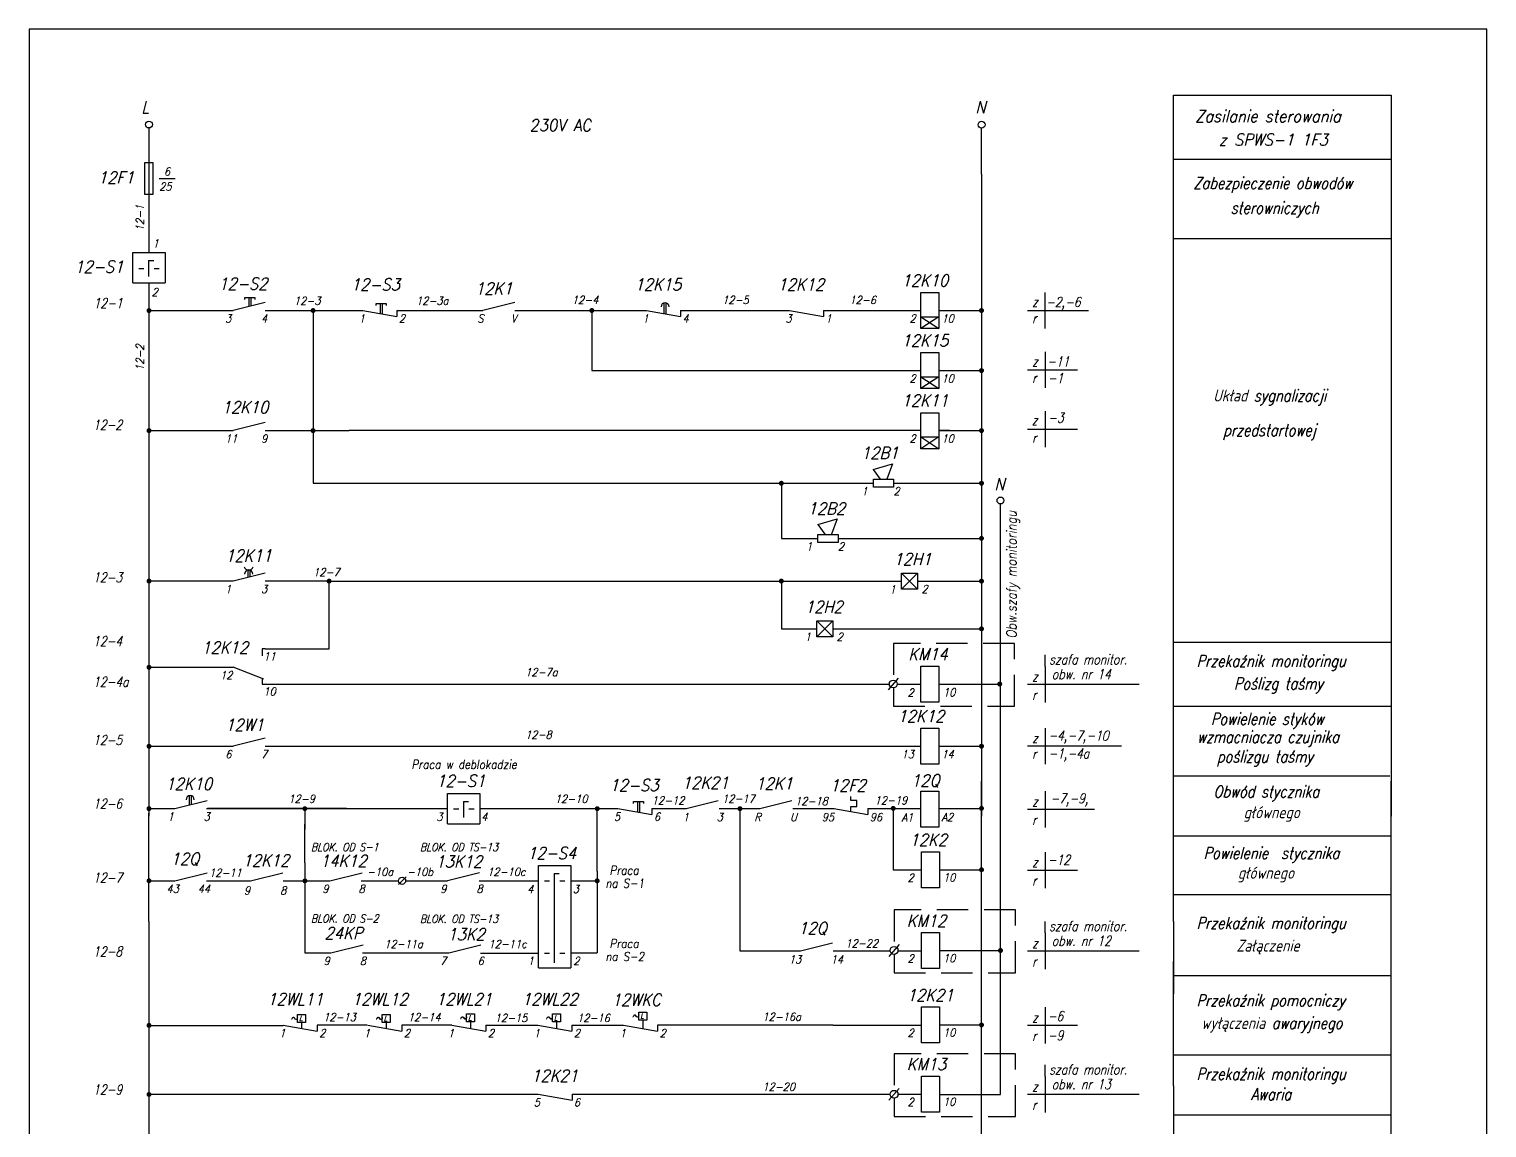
# Model space of a CAD drawing. Extents: x 0 to 1342, y 0 to 420.
# Drawn here: x 0 to 295, y 197.7 to 420 of the extents above; entities that cross this region are included whole.
import ezdxf

# ---------------------------------------------------------------- set-up
doc = ezdxf.new("R2010")
doc.units = 0
doc.header["$MEASUREMENT"] = 0
doc.linetypes.add('DASHED2', pattern=[9.525, 6.35, -3.175])
doc.layers.get('0').update_dxf_attribs({"linetype": 'CONTINUOUS'})
doc.layers.add('STYKI', color=4, linetype='CONTINUOUS')
doc.styles.add('ROMAND', font='romand', dxfattribs={"width": 0.9, "oblique": 15, "height": 3.5})
doc.styles.add('ROMANS', font='romans', dxfattribs={"width": 0.9, "oblique": 15})

msp = doc.modelspace()

# ---------------------------------------------------------------- linework, layer by layer
at = {"color": 7}
for p, q in [((231.61, 406.66), (275.61, 406.66)), ((231.61, 295.93), (231.61, 406.66)), ((275.61, 406.66), (275.61, 295.93)), ((192.73, 390.65), (192.73, 399.99)), ((231.61, 393.66), (275.61, 393.66)), ((26.3, 389.76), (29.54, 389.76)), ((231.61, 377.66), (275.61, 377.66)), ((24.17, 373.19), (25.2, 373.19)), ((24.17, 373.19), (24.17, 369.95)), ((22.2, 371.57), (23.23, 371.57)), ((25.29, 371.57), (26.32, 371.57)), ((205.58, 366.71), (205.58, 359.4)), ((24.25, 363.06), (41.26, 363.06)), ((43.67, 365.67), (45.7, 365.67)), ((43.67, 365.27), (43.67, 365.67)), ((44.48, 365.67), (44.48, 363.87)), ((44.89, 365.67), (44.89, 363.97)), ((45.7, 365.67), (45.7, 365.27)), ((47.74, 363.06), (67.51, 363.06)), ((57.46, 363.06), (57.46, 328.11)), ((67.51, 363.06), (67.51, 363.06)), ((70.21, 364.5), (72.24, 364.5)), ((70.21, 364.09), (70.21, 364.5)), ((71.02, 364.5), (71.02, 362.47)), ((71.43, 364.5), (71.43, 362.36)), ((72.24, 364.5), (72.24, 364.09)), ((74.39, 363.06), (74.39, 361.85)), ((74.39, 363.06), (91.84, 363.06)), ((98.31, 363.06), (124.92, 363.06)), ((113.87, 363.06), (113.87, 350.91)), ((124.92, 363.06), (124.92, 363.06)), ((128.46, 364.59), (128.46, 362.44)), ((128.87, 364.6), (128.87, 362.36)), ((131.8, 363.06), (131.8, 361.85)), ((131.8, 363.06), (153.85, 363.06)), ((160.74, 363.06), (160.74, 361.85)), ((160.74, 363.06), (180.43, 363.06)), ((184.07, 363.06), (192.73, 363.06)), ((184.07, 363.06), (186.25, 363.06)), ((202.03, 363.09), (212.13, 363.09)), ((210.76, 363.09), (214.4, 363.09)), ((184.07, 361.81), (180.43, 359.4)), ((180.46, 361.81), (184.07, 359.4)), ((180.46, 361.81), (184.07, 361.81)), ((205.61, 354.69), (205.61, 347.39)), ((202.06, 351.08), (212.13, 351.08)), ((113.87, 350.91), (180.43, 350.91)), ((184.07, 349.66), (180.43, 347.25)), ((180.46, 349.66), (184.07, 349.66)), ((180.46, 349.66), (184.07, 347.25)), ((184.07, 350.91), (192.73, 350.91)), ((184.07, 350.91), (186.1, 350.91)), ((205.61, 342.69), (205.61, 335.39)), ((24.25, 338.76), (41.26, 338.76)), ((47.74, 338.76), (64.75, 338.76)), ((102.82, 338.76), (64.75, 338.76)), ((180.43, 338.76), (102.82, 338.76)), ((184.07, 337.51), (180.43, 335.1)), ((180.46, 337.51), (184.07, 335.1)), ((180.46, 337.51), (184.07, 337.51)), ((186.25, 338.76), (184.07, 338.76)), ((184.07, 338.76), (192.73, 338.76)), ((202.06, 339.08), (212.13, 339.08)), ((170.8, 330.88), (174.74, 332.01)), ((170.8, 330.88), (172.2, 328.91)), ((174.74, 332.01), (173.58, 328.91)), ((57.46, 328.11), (102.82, 328.11)), ((102.82, 328.11), (170.86, 328.11)), ((152.23, 328.11), (152.23, 316.96)), ((174.91, 328.11), (192.73, 328.11)), ((174.91, 328.11), (176.53, 328.11)), ((159.6, 319.75), (163.54, 320.88)), ((159.6, 319.75), (161, 317.78)), ((163.54, 320.88), (162.38, 317.78)), ((152.23, 316.96), (159.64, 316.96)), ((163.69, 316.96), (192.73, 316.96)), ((44.25, 310.53), (44.25, 309.04)), ((44.65, 310.54), (44.65, 309.14)), ((176.53, 309.93), (179.77, 306.69)), ((179.77, 309.93), (176.53, 306.69)), ((41.26, 308.31), (24.25, 308.31)), ((60.7, 308.31), (47.74, 308.31)), ((60.7, 294.59), (60.7, 308.31)), ((60.7, 308.31), (176.53, 308.31)), ((152.23, 308.31), (152.23, 298.66)), ((179.77, 308.31), (180.58, 308.31)), ((179.77, 308.31), (182.2, 308.31)), ((180.58, 308.31), (192.73, 308.31)), ((152.23, 298.66), (157.9, 298.66)), ((156.14, 298.66), (159.38, 298.66)), ((157.9, 298.66), (159.38, 298.66)), ((159.38, 300.28), (162.62, 297.04)), ((162.62, 300.28), (159.38, 297.04)), ((162.62, 298.66), (192.73, 298.66)), ((231.61, 295.93), (275.61, 295.93)), ((231.61, 260.76), (231.61, 295.93)), ((275.61, 295.93), (275.61, 260.76)), ((47.74, 294.59), (60.7, 294.59)), ((24.25, 290.87), (41.26, 290.87)), ((205.61, 291.06), (205.61, 283.75)), ((47.14, 287.47), (174.08, 287.47)), ((175.89, 288.68), (173.84, 286.28)), ((175.68, 287.47), (180.43, 287.47)), ((184.07, 287.47), (196.17, 287.47)), ((184.07, 287.47), (186.25, 287.47)), ((202.06, 287.44), (212.13, 287.44)), ((231.61, 283.02), (275.61, 283.02)), ((205.61, 278.58), (205.61, 271.27)), ((24.25, 274.89), (41.26, 274.89)), ((47.74, 274.89), (180.43, 274.89)), ((184.07, 274.89), (192.73, 274.89)), ((184.07, 274.89), (186.25, 274.89)), ((202.06, 274.96), (221.07, 274.96)), ((231.7, 268.88), (275.34, 268.88)), ((192.73, 140), (192.73, 267.81)), ((205.61, 265.77), (205.61, 258.46)), ((275.61, 70.22), (275.61, 267.81)), ((32.4, 264.85), (32.4, 262.99)), ((32.8, 264.87), (32.8, 263.09)), ((87.87, 263.74), (87.87, 260.5)), ((87.87, 263.74), (88.9, 263.74)), ((122.32, 263.32), (122.32, 263.72)), ((122.32, 263.72), (124.35, 263.72)), ((123.13, 263.72), (123.13, 261.56)), ((123.54, 263.72), (123.54, 261.49)), ((124.35, 263.72), (124.35, 263.32)), ((166.32, 263.88), (166.32, 264.69)), ((167.53, 263.88), (166.32, 263.88)), ((166.32, 261.67), (166.32, 262.67)), ((166.32, 262.67), (167.53, 262.67)), ((167.53, 263.07), (167.53, 263.88)), ((167.53, 262.67), (167.53, 263.07)), ((24.25, 262.26), (29.49, 262.26)), ((24.25, 239.4), (24.25, 261.32)), ((35.89, 262.26), (68.19, 262.26)), ((36.04, 262.26), (64.24, 262.26)), ((64.24, 262.26), (36.09, 262.26)), ((55.79, 261.85), (55.79, 258.02)), ((68.19, 262.26), (75.88, 262.26)), ((75.88, 262.26), (84.68, 262.26)), ((85.91, 262.25), (86.94, 262.25)), ((89, 262.25), (90.03, 262.25)), ((91.23, 262.26), (114.91, 262.26)), ((102.84, 262.26), (119.15, 262.26)), ((114.96, 252.75), (114.96, 262.26)), ((126.04, 262.26), (126.04, 261.05)), ((169.71, 262.28), (169.71, 261.06)), ((174.86, 262.26), (174.86, 249.9)), ((202.06, 262.15), (215.6, 262.15)), ((231.61, 239.4), (231.61, 261.32)), ((55.79, 251.27), (55.79, 259.14)), ((231.61, 256.75), (275.61, 256.75)), ((55.79, 251.27), (55.79, 233.06)), ((114.96, 249.64), (114.96, 252.75)), ((205.61, 253.46), (205.61, 246.15)), ((106.26, 249.14), (106.26, 231.09)), ((106.26, 249.14), (107.29, 249.14)), ((114.96, 249.64), (114.96, 233.06)), ((174.86, 249.9), (180.58, 249.9)), ((184.23, 249.9), (192.73, 249.9)), ((184.23, 249.9), (185.58, 249.9)), ((202.06, 249.84), (212.13, 249.84)), ((24.25, 247.66), (29.49, 247.66)), ((28.6, 247.66), (29.49, 247.66)), ((35.89, 247.66), (44.8, 247.66)), ((44.82, 247.66), (44.8, 247.66)), ((51.42, 247.66), (60.83, 247.66)), ((67.18, 247.66), (71.45, 247.66)), ((71.45, 247.66), (74.77, 247.66)), ((76.2, 247.66), (84.66, 247.66)), ((91.1, 247.65), (103.07, 247.65)), ((104.3, 247.65), (105.33, 247.65)), ((107.39, 247.65), (108.42, 247.65)), ((109.62, 247.66), (114.96, 247.66)), ((231.61, 244.9), (275.61, 244.9)), ((205.61, 237.1), (205.61, 229.79)), ((55.79, 233.06), (61.08, 233.06)), ((67.43, 233.06), (71.7, 233.06)), ((71.7, 233.06), (84.9, 233.06)), ((91.35, 233.05), (103.07, 233.05)), ((109.62, 233.06), (114.96, 233.06)), ((109.87, 233.06), (114.96, 233.06)), ((176.04, 234.76), (173.99, 232.37)), ((184.23, 233.55), (196.32, 233.55)), ((202.06, 233.48), (212.13, 233.48)), ((104.3, 233.04), (105.33, 233.04)), ((107.39, 233.04), (108.42, 233.04)), ((231.61, 206.17), (231.61, 231.3)), ((231.61, 228.52), (275.61, 228.52)), ((205.61, 222.06), (205.61, 214.75)), ((55.14, 219.02), (55.14, 217.75)), ((68.41, 218.46), (58.28, 218.46)), ((58.28, 218.46), (58.28, 217.24)), ((72.28, 219), (72.28, 217.74)), ((75.42, 218.44), (75.42, 217.23)), ((85.55, 218.44), (75.42, 218.44)), ((89.35, 219.12), (89.35, 217.77)), ((92.43, 218.44), (92.43, 217.23)), ((92.43, 218.44), (102.93, 218.44)), ((106.73, 219.12), (106.73, 217.77)), ((109.81, 218.44), (120.31, 218.44)), ((109.81, 218.44), (109.81, 217.23)), ((124.2, 219.48), (124.2, 217.75)), ((127.19, 218.44), (127.19, 217.23)), ((141.7, 218.44), (127.19, 218.44)), ((184.23, 218.49), (185.58, 218.49)), ((184.23, 218.49), (192.73, 218.49)), ((202.06, 218.44), (212.13, 218.44)), ((231.61, 212.43), (275.61, 212.43)), ((24.25, 209.87), (24.25, 197.77)), ((205.61, 208.08), (205.61, 200.77)), ((109.92, 204.46), (109.92, 203.24)), ((176.04, 205.65), (173.99, 203.25)), ((184.23, 204.44), (196.57, 204.44)), ((202.06, 204.46), (212.13, 204.46)), ((231.61, 206.17), (231.61, 195)), ((231.61, 200.29), (275.61, 200.29))]:
    msp.add_line(p, q, dxfattribs=at)
for p, q in [((196.55, 204.44), (196.55, 323.97)), ((47.74, 294.59), (47.14, 294.59)), ((47.14, 294.59), (47.14, 293.21)), ((205.61, 291.06), (205.61, 293.37)), ((47.14, 288.6), (47.14, 287.47)), ((212.13, 287.44), (224.67, 287.44)), ((126.04, 262.26), (133, 262.26)), ((139.65, 262.26), (147.87, 262.26)), ((143.85, 262.26), (143.85, 233.48)), ((154.52, 262.26), (162.93, 262.26)), ((169.71, 262.26), (180.43, 262.26)), ((184.07, 262.26), (192.73, 262.26)), ((76.27, 248.46), (74.76, 246.92)), ((24.25, 239.4), (24.25, 224.79)), ((205.61, 237.1), (205.61, 239.41)), ((231.61, 239.4), (231.61, 224.82)), ((143.85, 233.48), (156.09, 233.48)), ((162.74, 233.48), (174.23, 233.48)), ((175.82, 233.48), (180.58, 233.48)), ((212.13, 233.48), (224.67, 233.48)), ((24.25, 218.4), (51.38, 218.4)), ((162.74, 218.44), (141.73, 218.44)), ((162.74, 218.44), (180.58, 218.44)), ((205.61, 208.08), (205.61, 210.39)), ((24.25, 204.46), (103.04, 204.46)), ((109.92, 204.46), (174.23, 204.46)), ((175.83, 204.46), (180.58, 204.46)), ((212.13, 204.46), (224.67, 204.46))]:
    msp.add_line(p, q)
for points in [[(23.44, 386.55), (23.44, 393.03), (25.06, 393.03), (25.06, 386.55)], [(180.43, 359.4), (180.43, 366.69), (184.07, 366.69), (184.07, 359.4)], [(180.43, 347.25), (180.43, 354.54), (184.07, 354.54), (184.07, 347.25)], [(180.43, 335.1), (180.43, 342.39), (184.07, 342.39), (184.07, 335.1)], [(170.86, 327.3), (170.86, 328.92), (174.91, 328.92), (174.91, 327.3)], [(159.64, 316.15), (159.64, 317.77), (163.69, 317.77), (163.69, 316.15)], [(176.53, 306.69), (176.53, 309.93), (179.77, 309.93), (179.77, 306.69)], [(159.38, 297.04), (159.38, 300.28), (162.62, 300.28), (162.62, 297.04)], [(180.43, 283.81), (180.43, 291.1), (184.07, 291.1), (184.07, 283.81)], [(180.43, 271.23), (180.43, 278.52), (184.07, 278.52), (184.07, 271.23)], [(180.43, 258.5), (180.43, 265.79), (184.07, 265.79), (184.07, 258.5)], [(180.58, 246.25), (180.58, 253.54), (184.23, 253.54), (184.23, 246.25)], [(180.58, 229.89), (180.58, 237.18), (184.23, 237.18), (184.23, 229.89)], [(180.58, 229.89), (180.58, 237.18), (184.23, 237.18), (184.23, 229.89)], [(180.58, 214.85), (180.58, 222.14), (184.23, 222.14), (184.23, 214.85)], [(54.33, 219.02), (54.33, 220.64), (55.95, 220.64), (55.95, 219.02)], [(71.47, 219), (71.47, 220.62), (73.09, 220.62), (73.09, 219)], [(88.54, 219.12), (88.54, 220.74), (90.16, 220.74), (90.16, 219.12)], [(105.92, 219.12), (105.92, 220.74), (107.54, 220.74), (107.54, 219.12)], [(123.39, 219.48), (123.39, 221.1), (125.01, 221.1), (125.01, 219.48)], [(180.58, 200.87), (180.58, 208.16), (184.23, 208.16), (184.23, 200.87)], [(180.58, 200.87), (180.58, 208.16), (184.23, 208.16), (184.23, 200.87)]]:
    msp.add_lwpolyline(points, close=True, dxfattribs=at)
for points in [[(20.97, 368.66), (20.97, 374.81), (27.53, 374.81)], [(27.53, 374.81), (27.53, 368.66)], [(20.97, 368.66), (27.53, 368.66)], [(84.68, 259.21), (84.68, 265.36), (91.23, 265.36)], [(91.23, 265.36), (91.23, 259.21)], [(84.68, 259.22), (91.23, 259.22)], [(103.07, 230.04), (103.07, 250.76), (109.62, 250.76)], [(109.62, 250.76), (109.62, 230.04)], [(103.07, 230.04), (109.62, 230.04)]]:
    msp.add_lwpolyline(points, dxfattribs=at)
at = {"color": 7, "const_width": 0.5}
for points in [[(24, 363.06, 1), (24.5, 363.06, 1)], [(57.21, 363.06, 1), (57.71, 363.06, 1)], [(113.62, 363.06, 1), (114.12, 363.06, 1)], [(192.48, 363.06, 1), (192.98, 363.06, 1)], [(192.48, 350.91, 1), (192.98, 350.91, 1)], [(24, 338.76, 1), (24.5, 338.76, 1)], [(57.21, 338.76, 1), (57.71, 338.76, 1)], [(192.48, 338.76, 1), (192.98, 338.76, 1)], [(151.98, 328.11, 1), (152.48, 328.11, 1)], [(192.48, 328.11, 1), (192.98, 328.11, 1)], [(192.48, 316.96, 1), (192.98, 316.96, 1)], [(24, 308.31, 1), (24.5, 308.31, 1)], [(60.45, 308.31, 1), (60.95, 308.31, 1)], [(151.98, 308.31, 1), (152.48, 308.31, 1)], [(192.48, 308.31, 1), (192.98, 308.31, 1)], [(192.48, 298.66, 1), (192.98, 298.66, 1)], [(24, 290.87, 1), (24.5, 290.87, 1)], [(196.17, 287.47, 1), (196.67, 287.47, 1)], [(24, 274.89, 1), (24.5, 274.89, 1)], [(192.48, 274.89, 1), (192.98, 274.89, 1)], [(24, 262.26, 1), (24.5, 262.26, 1)], [(55.54, 262.26, 1), (56.04, 262.26, 1)], [(114.71, 262.26, 1), (115.21, 262.26, 1)], [(143.6, 262.26, 1), (144.1, 262.26, 1)], [(174.61, 262.32, 1), (175.11, 262.32, 1)], [(192.48, 262.32, 1), (192.98, 262.32, 1)], [(24, 247.66, 1), (24.5, 247.66, 1)], [(55.56, 247.65, 1), (56.06, 247.65, 1)], [(114.71, 247.66, 1), (115.21, 247.66, 1)], [(192.48, 249.9, 1), (192.98, 249.9, 1)], [(196.32, 233.55, 1), (196.82, 233.55, 1)], [(24, 218.4, 1), (24.5, 218.4, 1)], [(192.48, 218.49, 1), (192.98, 218.49, 1)], [(24, 204.42, 1), (24.5, 204.42, 1)]]:
    msp.add_lwpolyline(points, format="xyb", close=True, dxfattribs=at)
at = {"linetype": 'DASHED2'}
for points in [[(174.91, 286.69), (174.91, 282.99), (199.44, 282.99), (199.44, 295.68), (174.91, 295.68), (174.91, 288.29)], [(175.06, 232.78), (175.06, 229.07), (199.59, 229.07), (199.59, 241.76), (175.06, 241.76), (175.06, 234.37)], [(175.06, 203.66), (175.06, 199.96), (199.59, 199.96), (199.59, 212.65), (175.06, 212.65), (175.06, 205.26)]]:
    msp.add_lwpolyline(points, dxfattribs=at)
at = {"color": 7}
for centre, radius in [((24.24, 400.7), 0.7), ((192.74, 400.66), 0.7), ((196.57, 324.62), 0.7), ((174.88, 287.49), 0.8), ((175.03, 233.58), 0.8), ((175.03, 204.46), 0.8)]:
    msp.add_circle(centre, radius, dxfattribs=at)
msp.add_circle((75.48, 247.66), 0.715)
for centre, radius, start, end in [((128.69, 363.81), 0.81, 0, 180), ((44.43, 311.44), 0.921, 195.8066, 344.1934), ((44.41, 309.73), 0.831, 0, 180), ((32.58, 264.06), 0.831, 0, 180)]:
    msp.add_arc(centre, radius, start, end, dxfattribs=at)
at = {"layer": 'STYKI', "color": 7}
for p, q in [((295, 420), (0, 420)), ((0, 420), (0, 0)), ((295, 0), (295, 420)), ((24.25, 399.99), (24.25, 374.81)), ((192.73, 390.65), (192.73, 274.89)), ((24.25, 368.73), (24.25, 274.89)), ((47.74, 364.68), (41.26, 363.06)), ((67.51, 363.06), (74.39, 361.85)), ((98.31, 364.68), (91.83, 363.06)), ((124.92, 363.06), (131.8, 361.85)), ((153.85, 363.06), (160.74, 361.85)), ((47.74, 340.38), (41.26, 338.76)), ((47.74, 309.93), (41.26, 308.31)), ((47.49, 288.46), (41.26, 290.87)), ((24.25, 274.89), (24.25, 260.76)), ((47.74, 276.51), (41.26, 274.89)), ((192.73, 274.89), (192.73, 260.76)), ((29.49, 262.26), (36.04, 263.9)), ((132.99, 262.26), (139.47, 263.88)), ((147.86, 262.26), (154.34, 263.88)), ((119.15, 262.26), (126.04, 261.05)), ((162.83, 262.28), (169.71, 261.06)), ((29.49, 247.66), (36.04, 249.3)), ((44.82, 247.66), (51.36, 249.3)), ((60.82, 247.66), (67.37, 249.29)), ((84.66, 247.69), (91.14, 249.31)), ((61.07, 233.06), (67.62, 234.69)), ((84.91, 233.09), (91.39, 234.71)), ((156.08, 233.47), (162.56, 235.09)), ((24.25, 231.28), (24.25, 209.87)), ((51.4, 218.46), (58.28, 217.24)), ((68.54, 218.44), (75.42, 217.23)), ((85.55, 218.44), (92.43, 217.23)), ((102.93, 218.44), (109.81, 217.23)), ((120.31, 218.44), (127.19, 217.23)), ((103.04, 204.46), (109.92, 203.24)), ((24.25, 200.56), (24.25, 140))]:
    msp.add_line(p, q, dxfattribs=at)

# ---------------------------------------------------------------- texts
at = {"color": 7}
for s, height, style, oblique, width, p in [('L', 2.43, 'ROMAND', 15, 0.9, (22.68, 402.97)), ('N', 2.43, 'ROMAND', 15, 0.9, (191.46, 402.97)), ('230V AC', 2.43, 'ROMAND', 10, 0.9, (101.3, 399.35)), ('Zasilanie sterowania', 2.4, 'ROMANS', 15, 0.9, (235.99, 401.19)), ('z SPWS-1 1F3', 2.4, 'ROMANS', 15, 0.9, (240.78, 396.44)), ('12F1', 2.43, 'ROMAND', 15, 0.9, (13.91, 388.76)), ('6', 1.62, 'ROMANS', 15, 0.9, (27.28, 390.39)), ('Zabezpieczenie obwodów', 2.4, 'ROMANS', 15, 0.8, (235.61, 387.66)), ('25', 1.62, 'ROMANS', 15, 0.9, (26.3, 387.33)), ('sterowniczych', 2.4, 'ROMANS', 15, 0.8, (243.17, 382.66)), ('1', 1.62, 'ROMANS', 15, 0.9, (24.96, 375.84)), ('12-S1', 2.43, 'ROMAND', 15, 0.9, (9.13, 370.72)), ('12-S2', 2.43, 'ROMAND', 15, 0.9, (38.28, 367.28)), ('12-S3', 2.43, 'ROMAND', 15, 0.9, (65.08, 367.11)), ('12K15', 2.43, 'ROMAND', 15, 0.9, (122.49, 367.11)), ('12K12', 2.43, 'ROMAND', 15, 0.9, (151.42, 367.11)), ('12K10', 2.43, 'ROMAND', 15, 0.9, (176.53, 367.92)), ('2', 1.62, 'ROMANS', 15, 0.9, (24.8, 365.99)), ('12-3', 1.62, 'ROMANS', 15, 0.9, (53.58, 364.22)), ('12-3a', 1.62, 'ROMANS', 15, 0.9, (78.29, 364.22)), ('12K1', 2.43, 'ROMAND', 15, 0.9, (90.21, 366.3)), ('12-4', 1.62, 'ROMANS', 15, 0.9, (109.82, 364.39)), ('12-5', 1.62, 'ROMANS', 15, 0.9, (140.25, 364.39)), ('12-6', 1.62, 'ROMANS', 15, 0.9, (166, 364.39)), ('12-1', 2, 'ROMANS', 15, 0.8, (12.98, 363.56)), ('z', 2, 'ROMANS', 15, 0.8, (202.98, 363.82)), ('-2,-6', 2, 'ROMANS', 15, 0.8, (205.77, 363.79)), ('3', 1.62, 'ROMANS', 15, 0.9, (39.64, 360.63)), ('4', 1.62, 'ROMANS', 15, 0.9, (46.93, 360.63)), ('1', 1.62, 'ROMANS', 15, 0.9, (66.7, 360.63)), ('2', 1.62, 'ROMANS', 15, 0.9, (74.8, 360.63)), ('S', 1.62, 'ROMANS', 15, 0.9, (90.71, 360.63)), ('V', 1.62, 'ROMANS', 15, 0.9, (97.5, 360.63)), ('1', 1.62, 'ROMANS', 15, 0.9, (124.11, 360.63)), ('4', 1.62, 'ROMANS', 15, 0.9, (132.21, 360.63)), ('3', 1.62, 'ROMANS', 15, 0.9, (153.04, 360.63)), ('1', 1.62, 'ROMANS', 15, 0.9, (161.14, 360.63)), ('2', 1.62, 'ROMANS', 15, 0.9, (178.15, 360.63)), ('10', 1.62, 'ROMANS', 15, 0.9, (184.63, 360.63)), ('r', 2, 'ROMANS', 15, 0.8, (202.98, 360.5)), ('12K15', 2.43, 'ROMAND', 15, 0.9, (176.53, 355.77)), ('z', 2, 'ROMANS', 15, 0.8, (202.98, 351.73)), ('-11', 2, 'ROMANS', 15, 0.8, (205.99, 351.73)), ('2', 1.62, 'ROMANS', 15, 0.9, (178.15, 348.48)), ('10', 1.62, 'ROMANS', 15, 0.9, (184.63, 348.48)), ('r', 2, 'ROMANS', 15, 0.8, (202.98, 348.42)), ('-1', 2, 'ROMANS', 15, 0.8, (206.09, 348.36)), ('12K11', 2.43, 'ROMAND', 15, 0.9, (176.53, 343.62)), ('Układ sygnalizacji', 2.4, 'ROMANS', 15, 0.8, (239.61, 344.66)), ('12K10', 2.43, 'ROMAND', 15, 0.9, (38.95, 342.26)), ('-3', 2, 'ROMANS', 15, 0.8, (206.2, 340.36)), ('12-2', 2, 'ROMANS', 15, 0.8, (12.91, 338.92)), ('z', 2, 'ROMANS', 15, 0.8, (202.88, 339.85)), ('przedstartowej', 2.4, 'ROMANS', 15, 0.8, (241.61, 337.66)), ('11', 1.62, 'ROMANS', 15, 0.9, (39.64, 336.33)), ('9', 1.62, 'ROMANS', 15, 0.9, (46.93, 336.33)), ('2', 1.62, 'ROMANS', 15, 0.9, (178.15, 336.33)), ('10', 1.62, 'ROMANS', 15, 0.9, (184.63, 336.33)), ('r', 2, 'ROMANS', 15, 0.8, (202.98, 336.33)), ('12B1', 2.43, 'ROMAND', 15, 0.9, (168.33, 333.04)), ('N', 2.43, 'ROMAND', 15, 0.9, (195.31, 326.72)), ('1    ', 1.62, 'ROMANS', 15, 0.9, (168.43, 325.68)), ('2', 1.62, 'ROMANS', 15, 0.9, (174.91, 325.68)), ('12B2', 2.43, 'ROMAND', 15, 0.9, (157.53, 321.76)), ('1    ', 1.62, 'ROMANS', 15, 0.9, (157.21, 314.53)), ('2', 1.62, 'ROMANS', 15, 0.9, (163.69, 314.53)), ('12K11', 2.43, 'ROMAND', 15, 0.9, (39.64, 312.24)), ('12H1', 2.43, 'ROMAND', 15, 0.9, (174.91, 311.55)), ('12-3', 2, 'ROMANS', 15, 0.8, (12.91, 308.07)), ('12-7', 1.62, 'ROMANS', 15, 0.9, (57.46, 309.3)), ('1', 1.62, 'ROMANS', 15, 0.9, (39.64, 305.88)), ('3', 1.62, 'ROMANS', 15, 0.9, (46.93, 305.88)), ('1    ', 1.62, 'ROMANS', 15, 0.9, (174.1, 305.82)), ('2', 1.62, 'ROMANS', 15, 0.9, (180.58, 305.88)), ('12H2', 2.43, 'ROMAND', 15, 0.9, (156.95, 301.9)), ('12-4', 2, 'ROMANS', 15, 0.8, (12.91, 295.17)), ('12K12', 2.43, 'ROMAND', 15, 0.9, (34.84, 293.64)), ('1    ', 1.62, 'ROMANS', 15, 0.9, (156.95, 296.23)), ('2', 1.62, 'ROMANS', 15, 0.9, (163.43, 296.23)), ('11', 1.62, 'ROMANS', 15, 0.9, (47.39, 292.26)), ('KM14', 2.43, 'ROMAND', 15, 0.9, (177.9, 292.33)), ('szafa monitor.', 2, 'ROMANS', 15, 0.8, (206.43, 291.46)), ('Przekaźnik monitoringu', 2.4, 'ROMANS', 15, 0.8, (236.22, 290.95)), ('12', 1.62, 'ROMANS', 15, 0.9, (38.63, 288.44)), ('12-7a', 1.62, 'ROMANS', 15, 0.9, (100.38, 289.05)), ('z', 2, 'ROMANS', 15, 0.8, (202.98, 288.01)), ('obw. nr 14', 2, 'ROMANS', 15, 0.8, (206.96, 288.48)), ('12-4a', 2, 'ROMANS', 15, 0.8, (12.91, 286.94)), ('10', 1.62, 'ROMANS', 15, 0.9, (47.39, 285.16)), ('2', 1.62, 'ROMANS', 15, 0.9, (177.78, 284.93)), ('10', 1.62, 'ROMANS', 15, 0.9, (184.94, 284.99)), ('Poślizg taśmy', 2.4, 'ROMANS', 15, 0.8, (243.8, 286.37)), ('r', 2, 'ROMANS', 15, 0.8, (202.98, 284.3)), ('12W1', 2.43, 'ROMAND', 15, 0.9, (39.64, 277.99)), ('12K12', 2.43, 'ROMAND', 15, 0.9, (175.72, 279.75)), ('Powielenie styków', 2.4, 'ROMANS', 15, 0.8, (239.12, 279.23)), ('12-8', 1.62, 'ROMANS', 15, 0.9, (100.38, 276.42)), ('-4,-7,-10', 2, 'ROMANS', 15, 0.8, (206.24, 276.04)), ('wzmacniacza czujnika', 2.4, 'ROMANS', 15, 0.8, (236.33, 275.58)), ('12-5', 2, 'ROMANS', 15, 0.8, (12.91, 275.15)), ('z', 2, 'ROMANS', 15, 0.8, (202.98, 275.56)), ('-1,-4a', 2, 'ROMANS', 15, 0.8, (206.24, 272.44)), ('6', 1.62, 'ROMANS', 15, 0.9, (39.68, 272.46)), ('7', 1.62, 'ROMANS', 15, 0.9, (46.93, 272.46)), ('Praca w deblokadzie', 1.8, 'ROMANS', 10, 0.85, (77.39, 270.31)), ('13', 1.62, 'ROMANS', 15, 0.9, (176.53, 272.46)), ('14', 1.62, 'ROMANS', 15, 0.9, (184.63, 272.46)), ('r', 2, 'ROMANS', 15, 0.8, (202.98, 272.39)), ('poślizgu taśmy', 2.4, 'ROMANS', 15, 0.8, (240.36, 271.61)), ('12K10', 2.43, 'ROMAND', 15, 0.9, (27.56, 266.05)), ('12-S1', 2.43, 'ROMAND', 15, 0.9, (82.37, 266.66)), ('12K21', 2.43, 'ROMAND', 15, 0.9, (132.08, 266.3)), ('12K1', 2.43, 'ROMAND', 15, 0.9, (146.95, 266.12)), ('12Q', 2.43, 'ROMAND', 15, 0.9, (178.45, 266.74)), ('12-S3', 2.43, 'ROMAND', 15, 0.9, (117.43, 265.79)), ('12F2', 2.43, 'ROMAND', 15, 0.9, (162.02, 265.76)), ('Obwód stycznika', 2.4, 'ROMANS', 15, 0.8, (239.65, 264.51)), ('12-6', 2, 'ROMANS', 15, 0.8, (12.91, 262.27)), ('12-9', 1.62, 'ROMANS', 15, 0.9, (52.45, 263.44)), ('12-10', 1.62, 'ROMANS', 15, 0.9, (106.38, 263.44)), ('12-12', 1.62, 'ROMANS', 15, 0.9, (125.98, 263.11)), ('12-17', 1.62, 'ROMANS', 15, 0.9, (140.22, 263.47)), ('12-18', 1.62, 'ROMANS', 15, 0.9, (155.01, 262.98)), ('12-19', 1.62, 'ROMANS', 15, 0.9, (171.09, 263.13)), ('z', 2, 'ROMANS', 15, 0.8, (202.98, 262.72)), ('-7,-9,', 2, 'ROMANS', 15, 0.8, (206.66, 263.34)), ('głównego', 2.4, 'ROMANS', 15, 0.8, (245.77, 260.32)), ('1', 1.62, 'ROMANS', 15, 0.9, (28.01, 259.83)), ('3', 1.62, 'ROMANS', 15, 0.9, (35.3, 259.83)), ('3', 1.62, 'ROMANS', 15, 0.9, (82.39, 259.79)), ('4', 1.62, 'ROMANS', 15, 0.9, (91.49, 259.79)), ('5', 1.62, 'ROMANS', 15, 0.9, (118.34, 259.83)), ('6', 1.62, 'ROMANS', 15, 0.9, (126.44, 259.83)), ('1', 1.62, 'ROMANS', 15, 0.9, (132.26, 259.74)), ('3', 1.62, 'ROMANS', 15, 0.9, (139.13, 259.74)), ('R', 1.62, 'ROMANS', 15, 0.9, (146.77, 259.74)), ('U', 1.62, 'ROMANS', 15, 0.9, (154, 259.74)), ('95', 1.62, 'ROMANS', 15, 0.9, (160.4, 259.74)), ('96', 1.62, 'ROMANS', 15, 0.9, (170.12, 259.74)), ('A1', 1.62, 'ROMANS', 15, 0.9, (176.53, 259.68)), ('A2', 1.62, 'ROMANS', 15, 0.9, (184.63, 259.74)), ('r', 2, 'ROMANS', 15, 0.8, (202.98, 259.01)), ('12K2', 2.43, 'ROMAND', 15, 0.9, (178.15, 254.72)), ('BLOK. OD S-1', 1.62, 'ROMANS', 15, 0.85, (57.03, 253.68)), ('BLOK. OD TS-13', 1.62, 'ROMANS', 15, 0.85, (79.09, 253.67)), ('12-S4', 2.43, 'ROMAND', 15, 0.9, (100.76, 252.06)), ('Powielenie  stycznika', 2.4, 'ROMANS', 15, 0.8, (237.64, 252.08)), ('12Q', 2.43, 'ROMAND', 15, 0.9, (28.6, 250.9)), ('12K12', 2.43, 'ROMAND', 15, 0.9, (43.18, 250.57)), ('14K12', 2.43, 'ROMAND', 15, 0.9, (58.85, 250.46)), ('13K12', 2.43, 'ROMAND', 15, 0.9, (82.2, 250.34)), ('z', 2, 'ROMANS', 15, 0.8, (202.98, 250.41)), ('-12', 2, 'ROMANS', 15, 0.8, (206.12, 250.9)), ('12-7', 2, 'ROMANS', 15, 0.8, (12.91, 247.3)), ('12-11', 1.62, 'ROMANS', 15, 0.9, (36.39, 248.47)), ('-10a', 1.62, 'ROMANS', 15, 0.9, (68.36, 248.66)), ('-10b', 1.62, 'ROMANS', 15, 0.9, (76.44, 248.66)), ('12-10c', 1.62, 'ROMANS', 15, 0.9, (92.69, 248.66)), ('na S-1', 1.8, 'ROMANS', 10, 0.85, (116.62, 246.27)), ('Praca', 1.8, 'ROMANS', 10, 0.85, (117.47, 248.9)), ('2', 1.62, 'ROMANS', 15, 0.9, (177.78, 247.48)), ('10', 1.62, 'ROMANS', 15, 0.9, (184.94, 247.54)), ('r', 2, 'ROMANS', 15, 0.8, (202.98, 246.7)), ('głównego', 2.4, 'ROMANS', 15, 0.8, (244.61, 248.08)), ('43', 1.62, 'ROMANS', 15, 0.9, (27.79, 245.23)), ('44', 1.62, 'ROMANS', 15, 0.9, (34.11, 245.23)), ('9', 1.62, 'ROMANS', 15, 0.9, (43.47, 244.9)), ('8', 1.62, 'ROMANS', 15, 0.9, (50.8, 244.9)), ('9', 1.62, 'ROMANS', 15, 0.9, (59.33, 245.24)), ('8', 1.62, 'ROMANS', 15, 0.9, (66.66, 245.24)), ('9', 1.62, 'ROMANS', 15, 0.9, (83.2, 245.23)), ('8', 1.62, 'ROMANS', 15, 0.9, (90.53, 245.23)), ('4', 1.62, 'ROMANS', 15, 0.9, (100.81, 245.19)), ('3', 1.62, 'ROMANS', 15, 0.9, (110, 245.19)), ('BLOK. OD S-2', 1.62, 'ROMANS', 15, 0.85, (57.03, 239.21)), ('BLOK. OD TS-13', 1.62, 'ROMANS', 15, 0.85, (79.09, 239.14)), ('12Q', 2.43, 'ROMAND', 15, 0.9, (155.62, 236.87)), ('KM12', 2.43, 'ROMAND', 15, 0.9, (177.61, 238.36)), ('szafa monitor.', 2, 'ROMANS', 15, 0.8, (206.43, 237.5)), ('Przekaźnik monitoringu', 2.4, 'ROMANS', 15, 0.8, (236.22, 237.92)), ('24KP', 2.43, 'ROMAND', 15, 0.9, (59.79, 235.86)), ('13K2', 2.43, 'ROMAND', 15, 0.9, (84.63, 235.62)), ('obw. nr 12', 2, 'ROMANS', 15, 0.8, (206.96, 234.52)), ('12-8', 2, 'ROMANS', 15, 0.8, (12.91, 232.36)), ('12-11a', 1.62, 'ROMANS', 15, 0.9, (71.86, 234.06)), ('12-11c', 1.62, 'ROMANS', 15, 0.9, (92.94, 234.06)), ('na S-2', 1.8, 'ROMANS', 10, 0.85, (116.62, 231.44)), ('Praca', 1.8, 'ROMANS', 10, 0.85, (117.47, 234.07)), ('12-22', 1.62, 'ROMANS', 15, 0.9, (165.18, 234.19)), ('z', 2, 'ROMANS', 15, 0.8, (202.98, 234.05)), ('Załączenie', 2.4, 'ROMANS', 15, 0.8, (244.32, 233.34)), ('9', 1.62, 'ROMANS', 15, 0.9, (59.58, 230.64)), ('8', 1.62, 'ROMANS', 15, 0.9, (66.91, 230.64)), (' 7', 1.62, 'ROMANS', 15, 0.9, (82.14, 230.64)), ('6', 1.62, 'ROMANS', 15, 0.9, (90.74, 230.64)), ('1', 1.62, 'ROMANS', 15, 0.9, (100.88, 230.64)), ('2', 1.62, 'ROMANS', 15, 0.9, (110.14, 230.64)), ('13', 1.62, 'ROMANS', 15, 0.9, (153.74, 230.95)), ('14', 1.62, 'ROMANS', 15, 0.9, (162.22, 230.95)), ('2', 1.62, 'ROMANS', 15, 0.9, (177.78, 231.12)), ('10', 1.62, 'ROMANS', 15, 0.9, (184.94, 231.18)), ('r', 2, 'ROMANS', 15, 0.8, (202.98, 230.34)), ('12WL11', 2.43, 'ROMAND', 15, 0.9, (48.16, 222.51)), ('12WL12', 2.43, 'ROMAND', 15, 0.9, (65.3, 222.49)), ('12WL21', 2.43, 'ROMAND', 15, 0.9, (82.31, 222.49)), ('12WL22', 2.43, 'ROMAND', 15, 0.9, (99.69, 222.49)), ('12WKC', 2.43, 'ROMAND', 15, 0.9, (117.88, 222.38)), ('12K21', 2.43, 'ROMAND', 15, 0.9, (177.61, 223.31)), ('Przekaźnik pomocniczy', 2.4, 'ROMANS', 15, 0.8, (236.22, 222.26)), ('-6', 2, 'ROMANS', 15, 0.8, (206.12, 219.29)), ('~', 1.62, 'ROMANS', 15, 0.9, (52.82, 219.13)), ('L', 1.05, 'ROMANS', 15, 0.9, (54.64, 219.31)), ('12-13', 1.62, 'ROMANS', 15, 0.9, (59.5, 219.27)), ('~', 1.62, 'ROMANS', 15, 0.9, (69.97, 219.12)), ('L', 1.05, 'ROMANS', 15, 0.9, (71.78, 219.29)), ('12-14', 1.62, 'ROMANS', 15, 0.9, (76.64, 219.25)), ('~', 1.62, 'ROMANS', 15, 0.9, (87.03, 219.23)), ('L', 1.05, 'ROMANS', 15, 0.9, (88.85, 219.41)), ('12-15', 1.62, 'ROMANS', 15, 0.9, (94.2, 219.09)), ('~', 1.62, 'ROMANS', 15, 0.9, (104.41, 219.23)), ('L', 1.05, 'ROMANS', 15, 0.9, (106.23, 219.41)), ('12-16', 1.62, 'ROMANS', 15, 0.9, (110.88, 219.09)), ('~', 1.62, 'ROMANS', 15, 0.9, (121.89, 219.59)), ('L', 1.05, 'ROMANS', 15, 0.9, (123.7, 219.77)), ('12-16a', 1.62, 'ROMANS', 15, 0.9, (148.38, 219.33)), ('z', 2, 'ROMANS', 15, 0.8, (202.98, 219.01)), ('wyłączenia awaryjnego', 2.4, 'ROMANS', 15, 0.8, (237.22, 217.68)), ('1', 1.62, 'ROMANS', 15, 0.9, (50.59, 216.03)), ('2', 1.62, 'ROMANS', 15, 0.9, (58.69, 216.03)), ('1', 1.62, 'ROMANS', 15, 0.9, (67.73, 216.01)), ('2', 1.62, 'ROMANS', 15, 0.9, (75.83, 216.01)), ('1', 1.62, 'ROMANS', 15, 0.9, (84.74, 216.01)), ('2', 1.62, 'ROMANS', 15, 0.9, (92.84, 216.01)), ('1', 1.62, 'ROMANS', 15, 0.9, (102.12, 216.01)), ('2', 1.62, 'ROMANS', 15, 0.9, (110.22, 216.01)), ('1', 1.62, 'ROMANS', 15, 0.9, (119.5, 216.01)), ('2', 1.62, 'ROMANS', 15, 0.9, (127.6, 216.01)), ('2', 1.62, 'ROMANS', 15, 0.9, (177.78, 216.07)), ('10', 1.62, 'ROMANS', 15, 0.9, (184.94, 216.13)), ('r', 2, 'ROMANS', 15, 0.8, (202.98, 215.29)), ('-9', 2, 'ROMANS', 15, 0.8, (206.12, 215.39)), ('KM13', 2.43, 'ROMAND', 15, 0.9, (177.61, 209.33)), ('szafa monitor.', 2, 'ROMANS', 15, 0.8, (206.43, 208.48)), ('Przekaźnik monitoringu', 2.4, 'ROMANS', 15, 0.8, (236.22, 207.39)), ('12K21', 2.43, 'ROMAND', 15, 0.9, (101.59, 207.01)), ('12-20', 1.62, 'ROMANS', 15, 0.9, (148.37, 205.17)), ('obw. nr 13', 2, 'ROMANS', 15, 0.8, (206.96, 205.5)), ('12-9', 2, 'ROMANS', 15, 0.8, (12.91, 204.41)), ('5', 1.62, 'ROMANS', 15, 0.9, (102.12, 202.02)), ('6', 1.62, 'ROMANS', 15, 0.9, (110.22, 202.02)), ('2', 1.62, 'ROMANS', 15, 0.9, (177.78, 202.09)), ('10', 1.62, 'ROMANS', 15, 0.9, (184.94, 202.15)), ('z', 2, 'ROMANS', 15, 0.8, (202.98, 205.03)), ('Awaria', 2.4, 'ROMANS', 15, 0.8, (247.23, 203.3)), ('r', 2, 'ROMANS', 15, 0.8, (202.98, 201.32))]:
    msp.add_text(s, height=height, dxfattribs=dict(at, style=style, oblique=oblique, width=width)).set_placement(p)
at = {"color": 7, "style": 'ROMANS'}
for s, height, oblique, width, p in [('12-1', 1.62, 15, 0.9, (23.24, 379.1)), ('12-2', 1.62, 15, 0.9, (23.24, 350.82)), ('Obw.szafy monitoringu', 2, 10, 0.85, (199.8, 296.7))]:
    msp.add_text(s, height=height, rotation=90, dxfattribs=dict(at, oblique=oblique, width=width)).set_placement(p)

doc.saveas('drawing.dxf')
